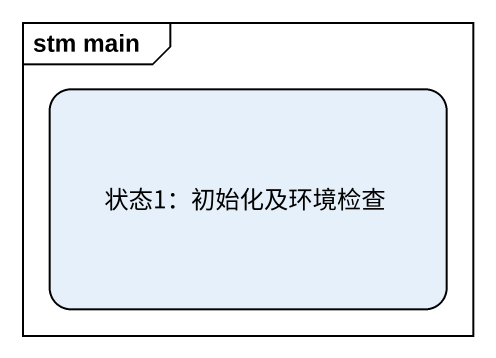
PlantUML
@startuml
mainframe stm main
hide empty description
state "状态1：初始化及环境检查" as 状态1_初始化及环境检查
@enduml
